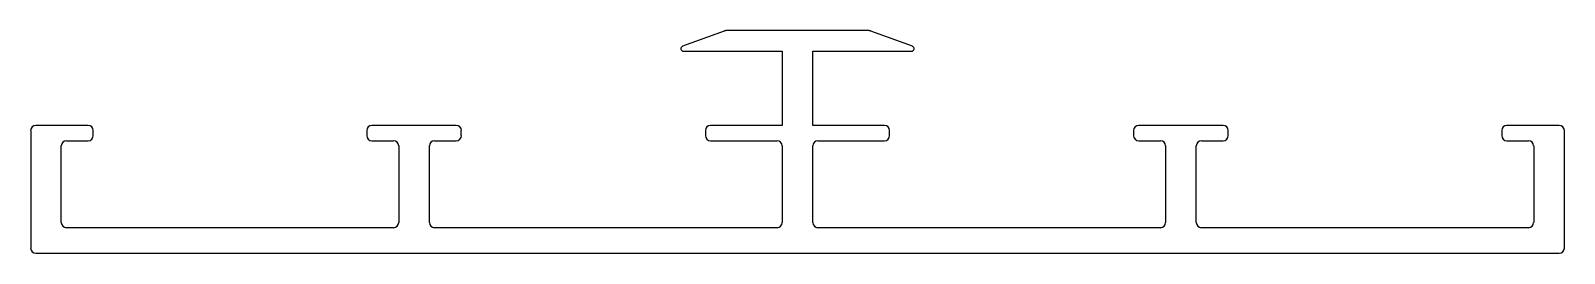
# Model space of a CAD drawing. Extents: x -74 to 78, y 17 to 39.
import ezdxf

# ---------------------------------------------------------------- set-up
doc = ezdxf.new("R2010")
doc.units = 0
doc.layers.get('0').update_dxf_attribs({"linetype": 'CONTINUOUS'})

msp = doc.modelspace()

# ---------------------------------------------------------------- linework, layer by layer
for p, q in [((-5.32, 38.73), (-9.45, 37.22)), ((9.1, 38.77), (-5.14, 38.77)), ((13.4, 37.22), (9.27, 38.73)), ((-9.36, 36.73), (0.45, 36.73)), ((0.45, 36.73), (0.45, 29.37)), ((3.5, 29.37), (3.5, 36.73)), ((3.5, 36.73), (13.31, 36.73)), ((-68.51, 29.37), (-73.72, 29.37)), ((-37.65, 29.37), (-40.32, 29.37)), ((-34.6, 29.37), (-37.65, 29.37)), ((-31.93, 29.37), (-34.6, 29.37)), ((0.45, 29.37), (-6.66, 29.37)), ((10.61, 29.37), (3.5, 29.37)), ((38.55, 29.37), (35.88, 29.37)), ((41.6, 29.37), (38.55, 29.37)), ((44.27, 29.37), (41.6, 29.37)), ((77.67, 29.37), (72.46, 29.37)), ((-74.22, 28.86), (-74.22, 17.18)), ((-70.67, 27.84), (-68.51, 27.84)), ((-68, 28.35), (-68, 28.86)), ((-40.82, 28.86), (-40.82, 28.35)), ((-40.32, 27.84), (-38.16, 27.84)), ((-34.09, 27.84), (-31.93, 27.84)), ((-31.43, 28.35), (-31.43, 28.86)), ((-7.17, 28.86), (-7.17, 28.35)), ((-6.66, 27.84), (-0.06, 27.84)), ((4.01, 27.84), (10.61, 27.84)), ((11.12, 28.35), (11.12, 28.86)), ((35.38, 28.86), (35.38, 28.35)), ((35.88, 27.84), (38.04, 27.84)), ((42.11, 27.84), (44.27, 27.84)), ((44.77, 28.35), (44.77, 28.86)), ((71.95, 28.86), (71.95, 28.35)), ((72.46, 27.84), (74.62, 27.84)), ((78.18, 17.18), (78.18, 28.86)), ((-71.18, 19.72), (-71.18, 27.34)), ((-37.65, 27.34), (-37.65, 20.35)), ((-34.6, 20.35), (-34.6, 27.34)), ((0.45, 27.34), (0.45, 20.35)), ((3.5, 20.35), (3.5, 27.34)), ((38.55, 27.34), (38.55, 20.35)), ((41.6, 20.35), (41.6, 27.34)), ((75.13, 27.34), (75.13, 19.72)), ((-37.65, 20.35), (-37.65, 19.72)), ((-34.6, 19.72), (-34.6, 20.35)), ((0.45, 20.35), (0.45, 19.72)), ((3.5, 19.72), (3.5, 20.35)), ((38.55, 20.35), (38.55, 19.72)), ((41.6, 19.72), (41.6, 20.35)), ((-38.16, 19.21), (-70.67, 19.21)), ((-0.06, 19.21), (-34.09, 19.21)), ((38.04, 19.21), (4.01, 19.21)), ((74.62, 19.21), (42.11, 19.21)), ((-73.72, 16.67), (77.67, 16.67))]:
    msp.add_line(p, q)
for centre, radius, start, end in [((-5.14, 38.26), 0.508, 90, 110.1858), ((9.1, 38.26), 0.508, 69.8142, 90), ((-9.36, 36.98), 0.249, 110.1858, 270), ((13.31, 36.98), 0.249, 270, 69.8142), ((-73.72, 28.86), 0.508, 90, 180), ((-68.51, 28.86), 0.508, 360, 90), ((-40.32, 28.86), 0.508, 90, 180), ((-31.93, 28.86), 0.508, 360, 90), ((-6.66, 28.86), 0.508, 90, 180), ((10.61, 28.86), 0.508, 360, 90), ((35.88, 28.86), 0.508, 90, 180), ((44.27, 28.86), 0.508, 0, 90), ((72.46, 28.86), 0.508, 90, 180), ((77.67, 28.86), 0.508, 360, 90), ((-70.67, 27.34), 0.508, 90, 180), ((-68.51, 28.35), 0.508, 270, 0), ((-40.32, 28.35), 0.508, 180, 270), ((-38.16, 27.34), 0.508, 0, 90), ((-34.09, 27.34), 0.508, 90, 180), ((-31.93, 28.35), 0.508, 270, 0), ((-6.66, 28.35), 0.508, 180, 270), ((-0.06, 27.34), 0.508, 360, 90), ((4.01, 27.34), 0.508, 90, 180), ((10.61, 28.35), 0.508, 270, 0), ((35.88, 28.35), 0.508, 180, 270), ((38.04, 27.34), 0.508, 0, 90), ((42.11, 27.34), 0.508, 90, 180), ((44.27, 28.35), 0.508, 270, 0), ((72.46, 28.35), 0.508, 180, 270), ((74.62, 27.34), 0.508, 0, 90), ((-70.67, 19.72), 0.508, 180, 270), ((-38.16, 19.72), 0.508, 270, 0), ((-34.09, 19.72), 0.508, 180, 270), ((-0.06, 19.72), 0.508, 270, 0), ((4.01, 19.72), 0.508, 180, 270), ((38.04, 19.72), 0.508, 270, 0), ((42.11, 19.72), 0.508, 180, 270), ((74.62, 19.72), 0.508, 270, 0), ((-73.72, 17.18), 0.508, 180, 270), ((77.67, 17.18), 0.508, 270, 0)]:
    msp.add_arc(centre, radius, start, end)

doc.saveas('drawing.dxf')
